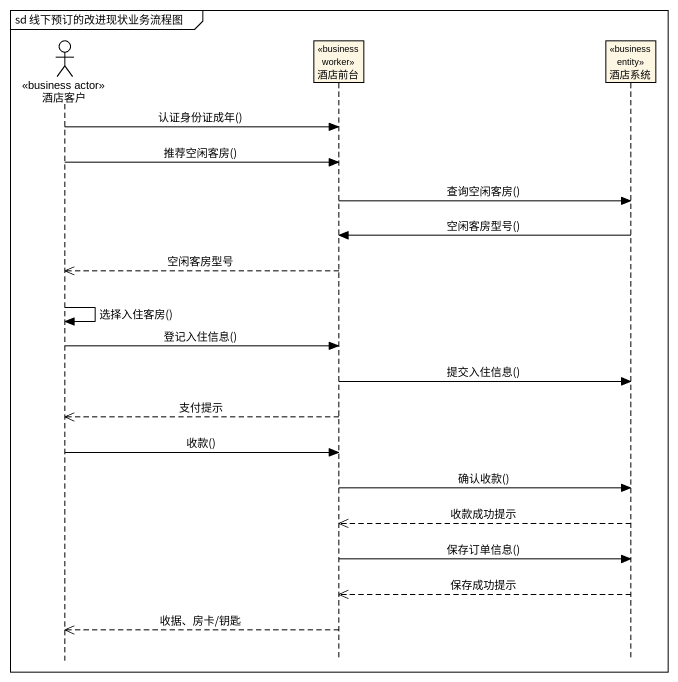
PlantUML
@startuml
mainframe sd 线下预订的改进现状业务流程图
hide footbox
actor 酒店客户 <<business actor>>
participant 酒店前台 <<business worker>>
participant 酒店系统 <<business entity>>

酒店客户 -> 酒店前台 : 认证身份证成年()
酒店客户 -> 酒店前台 : 推荐空闲客房()
酒店前台 -> 酒店系统 : 查询空闲客房()
酒店系统 -> 酒店前台 : 空闲客房型号()
酒店前台 -->> 酒店客户 : 空闲客房型号
酒店客户 -> 酒店客户 : 选择入住客房()
酒店客户 -> 酒店前台 : 登记入住信息()
酒店前台 -> 酒店系统 : 提交入住信息()
酒店前台 -->> 酒店客户 : 支付提示
酒店客户 -> 酒店前台 : 收款()
酒店前台 -> 酒店系统 : 确认收款()
酒店系统 -->> 酒店前台 : 收款成功提示
酒店前台 -> 酒店系统 : 保存订单信息()
酒店系统 -->> 酒店前台 : 保存成功提示
酒店前台 -->> 酒店客户 : 收据、房卡/钥匙
@enduml
